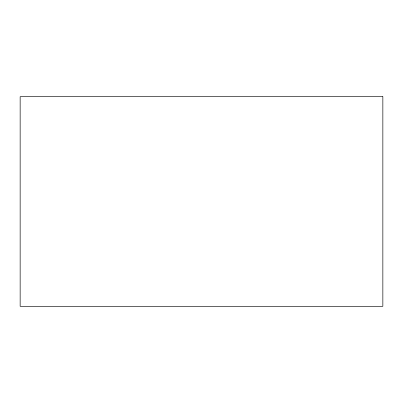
<?xml version="1.0" encoding="UTF-8"?>
<svg xmlns="http://www.w3.org/2000/svg" width="403" height="403" viewBox="0 0 403 403"><rect width="100%" height="100%" fill="white"/><g stroke="black" fill="none" stroke-linecap="round" stroke-linejoin="round"><path stroke-width="0.6" d="M382.85 96.695L20.15 96.695L20.15 306.305L382.85 306.305L382.85 96.695"/></g></svg>
